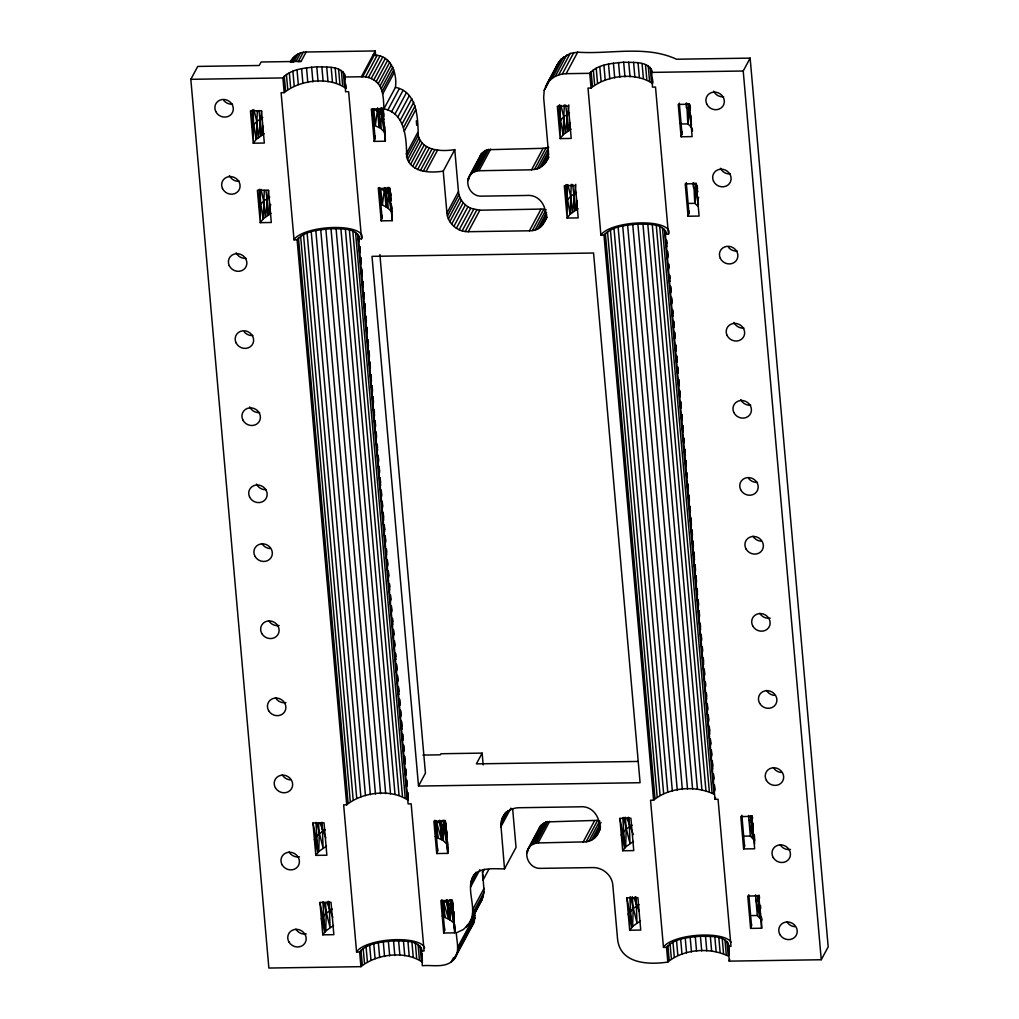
<?xml version="1.0" encoding="UTF-8"?>
<svg xmlns="http://www.w3.org/2000/svg" width="1019" height="1019" viewBox="0 0 1019 1019"><rect width="100%" height="100%" fill="white"/><g stroke="black" fill="none" stroke-linecap="round" stroke-linejoin="round"><path stroke-width="1.5" d="M689.162 103.862L687.812 123.885L691.277 127.057L690.946 115.3M698.002 197.699L698.257 206.513L694.792 203.341L696.13 183.318M384.889 132.648L380.711 128.356L381.845 107.95M391.869 212.105L387.691 207.812L388.825 187.407M252.381 109.81L251.859 127.018L256.737 121.478L262.787 117.516M259.361 189.267L258.839 206.475L263.704 200.934L269.768 196.973M559.265 105.199L558.743 122.407L563.673 116.816L569.506 112.982M566.246 184.656L565.723 201.864L570.653 196.272L576.487 192.438M564.297 104.868L563.112 134.775L560.17 138.597L571.213 138.431L568.373 106.052L557.329 106.218L560.17 138.597L560.31 105.568M571.277 184.312L570.08 214.232L567.15 218.053L578.193 217.888L575.353 185.509L564.309 185.675L567.15 218.053L567.29 185.025M257.31 110.982L256.215 139.386L253.272 143.208L264.329 143.042L261.488 110.663L250.432 110.829L253.272 143.208L253.425 110.179M264.278 190.438L263.195 218.843L260.253 222.664L271.309 222.499L268.456 190.12L257.412 190.286L260.253 222.664L260.405 189.636M444.067 820.206L443.252 840.509L447.43 844.815L447.201 841.872M451.048 899.662L450.232 919.966L453.633 922.947L449.939 899.675M686.768 103.085L687.812 123.885L682.17 123.974L679.711 122.777M693.735 182.528L694.792 203.341L689.15 203.431M261.628 111.084L258.342 137.667L256.737 121.478L254.049 109.912M268.608 190.54L265.322 217.123L263.704 200.934L261.017 189.368M568.831 104.881L565.278 133.018L563.673 116.816L560.947 105.288M575.799 184.337L572.258 212.474L570.653 196.272L567.927 184.745M570.029 122.649L568.806 130.457L565.672 105.033M577.251 200.552L575.786 209.914L572.653 184.49M372.916 55.268C390.379 53.803 397.423 72.757 395.461 87.341C417.166 91.761 417.981 117.873 418.185 135.272C422.095 151.143 441.826 151.729 454.767 149.64L443.24 171.128L446.921 213.086C447.825 223.645 457.875 231.963 468.307 231.708L529.409 230.791C553.776 231.173 549.05 193.177 526.301 195.482L481.363 196.157C471.81 196.616 465.148 185.7 468.753 177.179L481.134 154.111L486.904 149.742L543.089 148.315L548.706 147.36L537.179 168.861L531.561 169.804L477.21 170.772L472.103 172.95L468.753 177.179M527.778 849.387L531.141 845.159L536.249 842.98L586.103 841.834L597.631 820.346L545.929 821.938L540.172 826.307L527.778 849.387C524.174 857.909 530.835 868.825 540.401 868.366L592.841 867.577C602.586 867.335 611.96 875.117 612.801 884.951L617.578 939.238C620.24 963.987 648.823 964.968 667.827 962.051L666.528 947.339C674.807 938.066 688.831 937.429 700.422 936.206C709.415 936.792 724.216 934.69 728.445 944.664L729.196 961.134L821.263 959.745L828.18 946.855L750.137 58.121L676.476 59.229C645.74 44.912 610.037 54.504 577.671 52.186L570.181 53.459L560.909 59.344L556.922 65.369L544.222 90.296L543.662 97.595L548.426 151.869C549.19 159.282 544.261 166.619 537.179 168.861M482.496 870.137L484.089 892.147L482.153 899.459L468.727 924.22L463.327 929.557L456.295 932.818C456.639 941.683 460.448 952.765 453.289 960.102C445.316 968.521 432.4 964.649 422.312 965.745L421.548 949.262C417.331 939.301 402.518 941.403 393.538 940.817C381.947 942.04 367.923 942.677 359.643 951.95L360.93 966.662L268.863 968.05L190.82 79.316L197.737 66.426L259.234 65.496L261.106 61.993L301.089 61.395L306.12 52.007L375.234 50.95L375.642 55.676M470.625 920.947C477.363 905.815 464.231 887.74 474.752 873.678M454.983 957.962L473.568 923.341L474.892 918.068L474.485 910.884M471.873 879.04C477.3 866.456 493.68 868.927 504.52 868.901L500.813 823.976L502.227 818.321L505.067 813.086M385.577 188.4L387.691 207.812L382.354 204.934L384.672 187.56M263.424 126.343L261.819 135.119L259.004 111.211M270.672 204.335L268.799 214.576L265.984 190.668M372.394 114.994L373.718 109.199L378.864 111.886L383.653 116.433L383.424 110.077M379.705 192.999L380.698 188.655L378.38 187.789M358.471 238.866L361.541 238.815L348.625 91.685L345.556 91.723L344.791 75.253C340.575 65.28 325.762 67.381 316.782 66.795C305.19 68.018 291.167 68.655 282.887 77.928L284.174 92.653L281.104 92.691L294.032 239.834L297.102 239.783C305.382 230.511 319.393 229.874 330.997 228.651C339.977 229.237 354.79 227.135 359.006 237.109L358.471 238.866L408.097 803.889L411.166 803.838L424.082 950.982L421.013 951.033M665.369 234.255L668.439 234.204L655.51 87.074L652.44 87.112L651.689 70.642C647.473 60.669 632.659 62.783 623.666 62.197C612.075 63.407 598.051 64.044 589.772 73.317L591.071 88.042L588.001 88.08L600.917 235.223L603.987 235.172C612.266 225.9 626.29 225.263 637.881 224.053C646.874 224.639 661.675 222.524 665.891 232.498L665.369 234.255L714.981 799.278L718.051 799.227L730.98 946.371L727.91 946.422M714.981 799.278L715.516 797.52M729.196 961.134L729.731 959.376M382.584 108.294L385.246 141.221L374.19 141.386L371.349 109.02L382.392 108.855L383.603 119.758M374.19 141.386L375.119 138.559L372.546 109.275M385.246 141.221L384.125 124.433L385.424 140.673M392.048 215.697L392.213 220.677L381.17 220.843L382.087 218.015L379.348 187.509M447.074 842.7L447.787 853.387L436.731 853.553L437.661 850.725L434.909 820.219M681.087 136.775L678.246 104.409L689.29 104.244L692.13 136.61L681.087 136.775L682.004 133.935L679.304 103.11M454.716 924.462L454.767 932.844L443.711 933.009L444.628 930.181L441.889 899.675M688.067 216.232L685.214 183.866L696.27 183.7L699.11 216.066L688.067 216.232L688.984 213.391L686.271 182.567M743.628 848.942L740.788 816.576L751.831 816.41L754.671 848.776L743.628 848.942L744.545 846.101L741.845 815.276M755.525 894.911L757.334 915.508L761.613 920.195L761.384 917.253L761.652 928.233L750.608 928.398L751.525 925.558L748.812 894.733M479.682 157.41L481.134 154.111M556.132 67.662L556.922 65.369M538.72 829.619L540.172 826.307M698.677 197.278L697.684 199.877L698.461 204.411M586.103 841.834C608.216 838.561 600.726 804.641 579.989 806.806L518.9 807.736C511.933 807.787 505.055 811.85 502.227 818.321M453.468 911.368L453.34 916.654L452.092 899.917L452.945 908.719M548.591 157.193L547.127 159.919L548.566 157.232M290.428 62.184C293.001 55.994 299.51 52.045 306.12 52.007M291.396 61.395L293.561 57.37M291.994 62.248L295.599 55.535M293.612 62.108L297.93 54.058M296.198 61.013L300.516 52.95M303.267 52.262L298.223 61.662L301.089 61.395M361.401 76.756L375.234 50.95M344.269 77.011L362.675 76.731L374.202 55.243M362.675 76.731L365.579 76.909L377.094 55.421M365.579 76.909L368.445 77.508L379.96 56.02M368.445 77.508L371.209 78.539L382.724 57.039M443.24 171.128C430.311 173.217 410.568 172.644 406.657 156.773C406.454 139.361 405.638 113.249 383.934 108.829C383.348 98.818 383.819 85.825 373.795 79.941L385.322 58.452M376.151 81.711L387.679 60.223M378.215 83.787L389.729 62.299M379.934 86.131L391.449 64.643M381.259 88.666L392.786 67.178M382.176 91.353L393.691 69.865M382.634 94.117L394.162 72.629M383.934 108.829L395.461 87.341M387.831 110.065L399.359 88.577M391.525 111.873L403.04 90.385M394.888 114.217L406.403 92.729M397.843 117.032L409.371 95.544M400.314 120.229L411.829 98.741M402.225 123.745L413.752 102.257M403.537 127.477L415.051 105.989M404.199 131.311L415.727 109.823M406.186 154.009L417.714 132.521M406.657 156.773L418.185 135.272M407.575 159.448L419.089 137.96M408.899 161.996L420.427 140.507M410.619 164.339L422.146 142.838M412.682 166.415L424.21 144.927M415.039 168.173L426.553 146.685M417.624 169.587L429.152 148.099M420.388 170.606L431.916 149.118M423.254 171.217L434.782 149.729M426.159 171.383L437.673 149.895M446.921 213.086L458.448 191.597L454.767 149.64M447.43 216.041L458.945 194.553L458.448 191.597M468.154 178.898L482.267 152.684M467.874 180.707L469.313 178.019M472.905 171.307L474.344 168.619M472.103 172.95L483.63 151.462M448.398 218.919L459.926 197.431L458.945 194.553M473.657 171.956L485.184 150.468M475.376 171.23L486.904 149.742M449.825 221.645L461.352 200.157L459.926 197.431M477.21 170.772L488.738 149.284M479.121 170.593L490.648 149.105M451.672 224.155L463.186 202.666L461.352 200.157M453.875 226.384L465.403 204.895L463.186 202.666M456.397 228.269L467.925 206.781L465.403 204.895M459.174 229.785L470.702 208.296L479.834 210.22L543.942 209.022L532.415 230.511M462.129 230.88L473.657 209.392M465.199 231.53L476.726 210.041M545.394 86.857L558.654 62.184M468.307 231.708L479.834 210.22M544.222 90.296L555.75 68.808M547.139 83.685L560.909 59.344M549.394 80.832L552.107 78.387L563.634 56.898M552.107 78.387L555.228 76.412L566.742 54.924M555.228 76.412L558.654 74.947L570.181 53.459M558.654 74.947L562.335 74.03L573.85 52.529M562.335 74.03L566.144 73.674L577.671 52.186M531.561 169.804L543.089 148.315M534.427 169.549L545.955 148.061M539.752 167.753L548.4 151.64M542.095 166.275L548.579 154.187M544.133 164.441L548.451 156.378M545.764 162.39L548.655 156.99M529.409 230.791L540.936 209.303M535.306 229.746L546.108 209.596M537.981 228.536L546.63 212.411M540.388 226.906L546.872 214.818M542.452 224.893L546.77 216.83M545.343 219.977L546.783 217.289M544.121 222.562L546.999 217.187M821.263 959.745L743.22 71.012L750.137 58.121M418.516 786.057L371.999 256.342L593.567 253.018L640.085 782.719L418.516 786.057L425.433 773.154L379.883 254.546M422.923 755.079L440.386 754.812L440.96 753.742L482.14 753.117L476.382 763.868L637.69 761.448M501.284 821.085L506.328 811.684M500.813 823.976L508.01 810.551M470.995 881.626L476.039 872.226M500.826 826.944L510.914 808.143M470.549 884.326L477.032 872.239M470.574 887.09L479.936 869.627M482.344 872.799L484.28 869.194M488.763 869.487L483.006 880.238L482.484 874.289M472.561 909.789L484.089 888.301M472.574 913.635L484.089 892.147M466.269 927.112L467.708 924.437M471.924 917.393L483.439 895.905M468.727 924.22L482.153 899.459M457.582 947.53L474.867 915.304M451.251 961.936L453.506 957.733M457.607 950.294L474.892 918.068M453.289 960.102L474.446 920.768M504.52 868.901L516.034 847.413L512.621 808.564M527.192 851.107L541.293 824.893M526.899 852.916L528.339 850.228M531.141 845.159L542.656 823.67M532.695 844.165L544.21 822.677M534.415 843.439L545.929 821.938M536.249 842.98L547.763 821.48M538.159 842.802L549.674 821.314M583.097 842.127L594.612 820.639M588.995 841.083L599.796 820.932M591.67 839.86L601.032 822.409M594.077 838.229L600.56 826.142M596.14 836.23L600.458 828.167M597.809 833.899L599.962 829.861M290.568 61.892L291.867 59.51M473.568 923.341L470.574 927.863M284.174 92.653C300.032 79.762 328.755 76.336 345.759 88.258L345.377 83.851M591.071 88.042C606.929 75.151 635.652 71.725 652.657 83.647L652.135 77.762M359.643 951.95L356.574 952.001L343.645 804.857L346.715 804.806C362.573 791.929 391.296 788.502 408.301 800.424M315.826 855.374L312.973 822.995L324.029 822.83L326.87 855.208L315.826 855.374L318.756 851.553L326.564 845.999M322.794 934.831L319.953 902.452L331.009 902.286L333.85 934.665L322.794 934.831L325.736 931.009L333.544 925.456M360.93 966.662C376.788 953.784 405.511 950.358 422.516 962.28M666.528 947.339L663.458 947.39L650.542 800.246L653.612 800.195C669.356 787.063 695.799 785.267 714.026 794.221L664.413 229.199M622.711 850.763L619.87 818.384L630.914 818.219L633.754 850.598L622.711 850.763L625.653 846.942L633.461 841.388M629.691 930.22L626.851 897.841L637.894 897.675L640.734 930.054L629.691 930.22L632.621 926.398L640.442 920.845M667.827 962.051C683.571 948.918 710.014 947.122 728.241 956.077L726.955 941.365M264.087 133.807L256.215 139.386L253.655 124.42L252.648 111.186M271.054 213.264L263.195 218.843L260.635 203.876L259.628 190.642M571.022 129.171L563.112 134.775L560.552 119.809L559.431 105.11M577.99 208.628L570.08 214.232L567.519 199.265L566.411 184.566M325.328 829.683L319.278 833.644L314.4 839.185L317.813 852.788L315.966 822.346M332.309 909.139L326.246 913.1L321.38 918.641L324.781 932.245L322.947 901.802M632.047 825.148L626.214 828.982L621.284 834.574L624.698 848.177L622.851 817.735M639.028 904.605L633.194 908.438L628.264 914.03L631.678 927.634L629.831 897.191M190.82 79.316L282.887 77.928M566.144 73.674L589.772 73.317M651.154 72.4L743.22 71.012M744.711 836.14L750.353 836.051L754.633 840.739L750.251 815.99M751.691 915.597L757.334 915.508M372.878 124.585L380.711 128.356L378.597 108.944M435.228 836.675L443.252 840.509L440.921 820.983M442.195 916.132L450.232 919.966L447.901 900.439M371.209 78.539L373.795 79.941M467.925 206.781L470.702 208.296M390.761 200.361L390.621 195.89L388.672 193.546L380.698 188.655L382.354 204.934M446.195 828.6L441.405 824.04L436.272 821.365L437.661 837.554L435.648 831.58M453.162 908.056L448.385 903.496L443.24 900.809L444.641 917.011L441.622 908.056M753.398 824.537L748.94 819.875L748.545 815.455M697.837 191.827L693.366 187.152L692.984 182.732M319.953 822.906L325.851 837.86M326.933 902.363L332.831 917.317M626.914 818.257L633.385 834.586M633.882 897.714L639.168 911.317M439.444 820.359L442.755 840.255L441.227 821.148M446.411 899.815L449.736 919.711L448.207 900.605M623.488 817.455L629.997 843.414L629.092 817.607M619.87 818.384L625.653 846.942L626.214 828.982L625.322 817.225M630.468 896.911L636.964 922.87L636.073 897.064M626.851 897.841L632.621 926.398L633.194 908.438L632.289 896.682M312.973 822.995L318.756 851.553L319.278 833.644L318.488 823.339M319.953 902.452L325.736 931.009L326.246 913.1L325.469 902.796M316.922 823.518L323.099 848.025L322.119 822.269M323.902 902.974L330.08 927.481L329.099 901.726M757.232 895.446L760.607 914.005M380.418 108.052L384.112 131.324L383.832 122.395M387.398 187.509L391.079 210.78L390.901 204.832M442.959 820.219L447.43 844.815M689.29 104.244L690.36 110.281M696.27 183.7L697.607 191.241M628.213 817.2L629.806 826.422M635.194 896.656L636.786 905.878M451.213 905.713L453.875 921.176M690.704 120.433L691.481 124.955M692.003 127.986L692.512 131.005M382.838 109.81L383.603 114.332M390.328 192.285L390.837 195.304M321.545 823.365L322.832 831.084M328.258 901.28L329.812 910.54M761.104 917.1L761.613 920.195M384.125 124.433L384.596 127.464M391.818 208.436L391.105 203.889L391.805 212.742M444.233 826.256L446.653 843.49M752.188 815.697L752.595 818.639M759.168 895.153L759.563 898.096M445.201 821.314L445.787 825.683M452.169 900.771L452.971 906.604M691.277 127.057L688.513 104.116M695.493 183.573L698.257 206.513M751.372 816.028L753.818 839.223M760.798 918.679L758.34 895.484M446.386 830.103L446.768 833.122M453.557 911.062L453.939 914.081M681.698 131.184L682.004 133.935M688.678 210.64L688.984 213.391M744.239 843.35L744.545 846.101M751.22 922.806L751.525 925.558M390.761 200.781L389.551 187.751L390.825 200.96M374.814 135.807L375.119 138.559M381.781 215.264L382.087 218.015M437.355 847.974L437.661 850.725M444.322 927.43L444.628 930.181M390.799 204.488L392.391 220.129M373.718 109.199L375.374 125.477L377.692 108.103M437.915 837.643L436.272 821.365L441.558 839.605L440.017 820.435M444.895 917.1L443.24 900.809L448.538 919.062L446.997 899.892M690.13 105.021L690.411 107.963M697.251 185.942L697.544 188.884M383.068 110.561L383.653 116.433M390.188 191.483L390.621 195.89L390.506 192.718M377.476 108.269L379.017 127.439L378.686 108.995M384.456 187.725L385.997 206.895L385.666 188.451M445.456 821.263L445.749 824.193M452.436 900.72L452.882 905.114M382.864 111.237L383.704 120.038M453.226 911.661L454.003 920.488M761.652 928.233L758.811 895.867L747.755 896.032L750.608 928.398M686.004 103.288L686.398 107.696L689.086 109.988L688.831 103.862M750.353 836.051L748.94 819.875L752.888 838.37L751.627 822.155M652.326 77.992L652.72 82.412M666.592 240.408L666.872 243.566M667.56 251.489L667.98 256.24M668.681 264.15L668.961 267.309M669.649 275.232L669.929 278.391M670.617 286.301L671.037 291.052M671.597 297.382L672.018 302.133M672.706 310.043L672.986 313.215M673.686 321.125L674.094 325.876M674.654 332.207L675.075 336.958M675.763 344.868L676.043 348.027M676.743 355.949L677.151 360.688M677.711 367.018L678.132 371.769M678.82 379.679L679.1 382.851M679.8 390.761L680.208 395.512M680.768 401.843L681.189 406.594M681.877 414.504L682.157 417.675M682.857 425.585L683.265 430.336M683.966 438.246L684.246 441.405M684.934 449.328L685.214 452.487M685.914 460.397L686.335 465.148M687.023 473.058L687.303 476.23M687.991 484.14L688.271 487.311M688.971 495.221L689.392 499.972M689.939 506.303L690.36 511.054M690.92 517.385L691.328 522.123M692.028 530.046L692.449 534.784M692.996 541.114L693.417 545.866M693.977 552.196L694.385 556.947M695.085 564.857L695.506 569.608M696.053 575.939L696.474 580.69M697.174 588.6L697.442 591.772M698.142 599.682L698.563 604.433M699.11 610.763L699.531 615.501M700.231 623.424L700.512 626.583M701.199 634.493L701.62 639.244M702.308 647.154L702.588 650.326M703.288 658.236L703.569 661.407M704.256 669.317L704.677 674.068M705.365 681.978L705.645 685.15M706.345 693.06L706.626 696.219M707.313 704.142L707.734 708.88M708.294 715.211L708.702 719.962M709.262 726.292L709.683 731.043M710.37 738.953L710.791 743.704M711.351 750.035L711.759 754.786M712.319 761.117L712.74 765.868M713.427 773.778L713.848 778.529M714.408 784.859L714.816 789.598M728.445 944.664L729.082 952.013M651.358 68.935L651.625 71.878M665.573 230.791L665.853 233.962M666.413 240.293L666.961 246.623M667.381 251.362L667.942 257.692M668.489 264.023L668.91 268.774M669.47 275.105L670.018 281.435M670.438 286.186L670.999 292.517M671.546 298.847L671.967 303.598M672.527 309.929L673.075 316.259M673.495 321.01L674.056 327.341M674.476 332.079L675.024 338.41M675.584 344.74L676.145 351.071M676.552 355.822L677.113 362.153M677.533 366.904L678.081 373.234M678.641 379.565L679.202 385.895M679.609 390.646L680.17 396.977M680.59 401.728L681.138 408.059M681.698 414.389L682.259 420.72M682.666 425.458L683.227 431.789M683.787 438.119L684.195 442.87M684.755 449.201L685.316 455.531M685.723 460.282L686.284 466.613M686.844 472.943L687.252 477.694M687.812 484.025L688.373 490.356M688.793 495.107L689.341 501.437M689.761 506.176L690.322 512.506M690.869 518.837L691.43 525.18M691.85 529.918L692.398 536.249M692.818 541L693.379 547.33M693.786 552.081L694.487 559.991M694.907 564.743L695.455 571.073M695.875 575.824L696.436 582.155M696.983 588.485L697.544 594.816M697.964 599.554L698.512 605.897M698.932 610.636L699.493 616.966M700.04 623.297L700.601 629.627M701.021 634.378L701.569 640.709M702.129 647.04L702.55 651.791M703.097 658.121L703.658 664.452M704.078 669.203L704.626 675.533M705.186 681.864L705.607 686.615M706.167 692.945L706.715 699.276M707.135 704.014L707.696 710.345M708.103 715.096L708.664 721.427M709.224 727.757L709.772 734.088M710.192 738.839L710.752 745.169M711.16 749.92L711.721 756.251M712.141 761.002L712.829 768.912M713.249 773.663L713.809 779.994M714.217 784.732L714.778 791.062M728.114 942.957L728.381 945.899M728.636 948.842L729.145 954.727M650.198 67.343L651.485 82.055M648.224 65.904L649.511 80.616M662.439 227.759L712.052 792.782M724.98 939.913L726.267 954.637M645.486 64.643L646.785 79.355M659.701 226.498L709.326 791.521M722.242 938.665L723.541 953.376M642.072 63.611L643.371 78.323M656.287 225.466L705.912 790.489M718.828 937.633L720.115 952.345M638.072 62.834L639.359 77.546M652.287 224.69L701.9 789.712M714.829 936.856L716.115 951.568M633.589 62.337L634.875 77.049M647.791 224.193L697.416 789.216M710.345 936.346L711.631 951.071M628.736 62.121L630.035 76.833M642.951 223.976L692.576 788.999M705.492 936.13L706.791 950.854M623.666 62.197L624.965 76.909M637.881 224.053L687.507 789.075M700.422 936.206L701.722 950.931M618.52 62.554L619.807 77.278M632.735 224.409L682.348 789.432M695.276 936.576L696.563 951.287M613.413 63.203L614.699 77.915M627.628 225.059L677.253 790.082M690.169 937.225L691.455 951.937M608.496 64.121L609.795 78.832M622.711 225.976L672.336 790.999M685.252 938.142L686.551 952.854M603.923 65.267L605.21 79.979M618.138 227.122L667.751 792.145M680.679 939.289L681.966 954.001M599.783 66.63L601.083 81.342M613.998 228.485L663.624 793.508M676.54 940.652L677.839 955.363M596.217 68.158L597.503 82.87M610.432 230.014L660.045 795.037M672.973 942.167L674.26 956.892M593.313 69.814L594.599 84.526M607.528 231.67L657.14 796.692M670.069 943.823L671.355 958.548M591.147 71.547L592.434 86.258M605.362 233.402L654.975 798.425M667.904 945.568L669.19 960.28M603.987 235.172L653.612 800.195M482.14 753.117L483.172 764.887M416.312 120.866L416.707 125.324M392.213 220.677L389.373 188.311L378.329 188.477L381.17 220.843M447.787 853.387L444.946 821.021L433.89 821.187L436.731 853.553M443.711 933.009L440.87 900.643L451.914 900.478L454.767 932.844L454.156 923.685M345.568 84.08L345.951 88.487M359.847 246.598L360.255 251.349M360.815 257.68L361.236 262.431M361.783 268.761L362.204 273.512M362.904 281.422L363.312 286.173M363.872 292.504L364.292 297.242M364.84 303.573L365.261 308.324M365.961 316.234L366.369 320.985M366.929 327.316L367.349 332.067M368.037 339.977L368.318 343.148M369.018 351.058L369.426 355.809M369.986 362.14L370.406 366.891M371.094 374.801L371.375 377.96M372.075 385.883L372.483 390.621M373.043 396.951L373.463 401.703M374.151 409.613L374.432 412.784M375.132 420.694L375.552 425.445M376.1 431.776L376.521 436.527M377.221 444.437L377.489 447.608M378.189 455.518L378.609 460.27M379.157 466.6L379.577 471.338M380.138 477.669L380.546 482.42M381.246 490.33L381.666 495.081M382.214 501.412L382.634 506.163M383.195 512.493L383.603 517.244M384.303 525.154L384.723 529.905M385.271 536.236L385.692 540.987M386.392 548.897L386.672 552.056M387.36 559.979L387.78 564.717M388.328 571.048L388.748 575.799M389.449 583.709L389.729 586.88M390.417 594.79L390.837 599.541M391.398 605.872L391.805 610.623M392.506 618.533L392.786 621.705M393.474 629.615L393.894 634.366M394.455 640.696L394.862 645.435M395.563 653.357L395.843 656.516M396.531 664.426L396.951 669.177M397.512 675.508L397.919 680.259M398.48 686.589L398.9 691.341M399.588 699.251L400.008 704.002M400.569 710.332L400.976 715.083M401.537 721.414L401.957 726.152M402.645 734.075L403.065 738.813M403.626 745.144L404.046 749.895M404.594 756.225L405.014 760.976M405.702 768.886L406.122 773.638M406.683 779.968L407.103 784.719M407.791 792.629L408.071 795.801M421.942 953.682L422.325 958.102M344.473 73.546L344.982 79.431M358.688 235.402L359.236 241.732M359.656 246.483L360.216 252.814M360.637 257.565L361.185 263.896M361.745 270.226L362.293 276.557M362.713 281.295L363.273 287.625M363.694 292.377L364.242 298.707M364.662 303.458L365.362 311.368M365.77 316.119L366.331 322.45M366.751 327.201L367.299 333.531M367.859 339.862L368.419 346.193M368.827 350.944L369.387 357.274M369.808 362.012L370.356 368.343M370.916 374.674L371.476 381.017M371.884 385.755L372.444 392.086M372.865 396.837L373.413 403.167M373.973 409.498L374.533 415.828M374.941 420.58L375.502 426.91M376.062 433.241L376.47 437.992M377.03 444.322L377.59 450.653M378.011 455.391L378.558 461.734M378.979 466.473L379.539 472.803M380.087 479.134L380.647 485.464M381.068 490.215L381.615 496.546M382.036 501.297L382.596 507.628M383.004 512.379L383.704 520.289M384.125 525.04L384.672 531.37M385.093 536.109L385.653 542.452M386.201 548.782L386.761 555.113M387.182 559.851L387.729 566.182M388.15 570.933L388.71 577.263M389.258 583.594L389.818 589.925M390.239 594.676L390.786 601.006M391.207 605.757L391.767 612.088M392.315 618.418L392.875 624.749M393.296 629.5L393.843 635.831M394.404 642.161L394.824 646.899M395.385 653.23L395.932 659.56M396.353 664.312L396.913 670.642M397.321 675.393L397.881 681.724M398.442 688.054L398.989 694.385M399.41 699.136L399.97 705.466M400.378 710.218L400.938 716.548M401.359 721.286L402.046 729.209M402.467 733.947L403.027 740.278M403.435 745.029L403.995 751.36M404.416 756.111L405.103 764.021M405.524 768.772L406.084 775.102M406.492 779.853L407.052 786.184M407.613 792.515L408.16 798.845M421.229 947.568L421.484 950.51M421.879 954.918L422.388 960.815M343.301 71.954L344.6 86.666M357.516 233.81L407.141 798.832M420.057 945.976L421.356 960.688M341.327 70.502L342.626 85.227M355.542 232.357L405.167 797.393M418.083 944.524L419.382 959.248M338.601 69.254L339.887 83.966M352.816 231.109L402.429 796.132M415.357 943.276L416.644 957.987M335.187 68.222L336.474 82.934M349.402 230.077L399.015 795.1M411.943 942.244L413.23 956.956M331.175 67.445L332.474 82.157M345.39 229.3L395.015 794.323M407.931 941.467L409.23 956.179M326.691 66.948L327.991 81.66M340.906 228.804L390.532 793.826M403.448 940.957L404.747 955.682M321.851 66.732L323.138 81.444M336.066 228.587L385.679 793.61M398.607 940.741L399.894 955.465M316.782 66.795L318.068 81.52M330.997 228.651L380.609 793.686M393.538 940.817L394.824 955.542M311.623 67.165L312.922 81.877M325.838 229.02L375.463 794.043M388.379 941.187L389.678 955.898M306.528 67.814L307.814 82.526M320.73 229.67L370.356 794.693M383.284 941.836L384.571 956.548M301.611 68.732L302.91 83.443M315.826 230.587L365.452 795.61M378.367 942.753L379.654 957.465M297.026 69.878L298.325 84.59M311.241 231.733L360.866 796.756M373.782 943.9L375.081 958.612M292.899 71.241L294.185 85.953M307.114 233.096L356.726 798.119M369.655 945.25L370.941 959.974M289.332 72.769L290.619 87.481M303.535 234.625L353.16 799.648M366.076 946.778L367.375 961.503M286.415 74.425L287.715 89.137M300.63 236.281L350.256 801.303M363.172 948.434L364.471 963.159M284.25 76.158L285.549 90.869M298.465 238.013L348.09 803.036M361.006 950.179L362.305 964.891M297.102 239.783L346.715 804.806M454.232 923.431L454.945 932.296M447.137 842.509L447.838 851.362M760.492 905.458L760.709 908.413M754.187 834.854L754.519 839.274M453.391 911.011L453.952 918.374M446.297 830.077L446.87 837.44M391.296 204.743L391.755 210.627M384.099 122.331L384.66 129.706M453.646 916.056L453.952 920.641M446.87 839.656L446.437 830.358M695.799 183.318L696.066 189.445M760.059 905.789L760.225 912.043M752.99 823.212L753.258 832.587M447.659 841.872L447.825 848.139M388.506 187.496L388.672 193.546M381.526 108.039L381.692 114.09M754.34 834.688L754.569 844.076M267.271 198.374L267.538 215.315M260.291 118.917L260.558 135.858M574.245 193.712L574.423 210.704M567.265 114.255L567.456 131.247M356.574 952.001A34.468 11.489 -5 0 1 392.213 939.836A34.468 11.489 -5 0 1 424.579 947.937M285.919 702.639A9.4 8.662 28.2 0 1 275.55 697.798M290.3 779.866A9.4 8.662 28.2 0 1 282.314 774.911M299.459 856.839A9.4 8.662 28.2 0 1 289.09 852.011M279.142 625.526A9.4 8.662 28.2 0 1 268.774 620.698M269.984 548.566A9.4 8.662 28.2 0 1 262.01 543.598M794.858 926.691A9.4 8.662 28.2 0 1 786.885 921.736M790.489 849.464A9.4 8.662 28.2 0 1 780.108 844.636M781.318 772.491A9.4 8.662 28.2 0 1 773.345 767.524M774.555 695.391A9.4 8.662 28.2 0 1 766.568 690.423M770.173 618.151A9.4 8.662 28.2 0 1 759.805 613.323M761.002 541.191A9.4 8.662 28.2 0 1 753.028 536.223M306.235 933.939A9.4 8.662 28.2 0 1 295.854 929.111M663.458 947.39A34.468 11.489 -5 0 1 697.607 935.327A34.468 11.489 -5 0 1 731.107 942.358M737.157 250.992A9.4 8.662 28.2 0 1 728.483 247.4M730.394 173.892A9.4 8.662 28.2 0 1 720.42 168.275M743.934 328.105A9.4 8.662 28.2 0 1 733.96 322.488M750.697 405.205A9.4 8.662 28.2 0 1 740.737 399.588M757.474 482.305A9.4 8.662 28.2 0 1 748.799 478.713M232.599 104.167A9.4 8.662 28.2 0 1 223.913 100.575M239.363 181.267A9.4 8.662 28.2 0 1 229.402 175.65M246.139 258.38A9.4 8.662 28.2 0 1 236.166 252.763M252.903 335.48A9.4 8.662 28.2 0 1 244.229 331.888M259.679 412.58A9.4 8.662 28.2 0 1 249.706 406.963M266.456 489.68A9.4 8.662 28.2 0 1 256.482 484.063M600.917 235.223A34.468 11.489 -5 0 1 641.015 222.894A34.468 11.489 -5 0 1 668.439 234.204M294.032 239.834A34.468 11.489 -5 0 1 334.13 227.504A34.468 11.489 -5 0 1 361.541 238.815M723.617 96.792A9.4 8.662 28.2 0 1 713.644 91.175M446.666 836.599L446.36 837.198L445.125 820.461L446.666 836.599M758.607 901.611L755.907 899.318L759.868 917.826L758.607 901.611M746.112 549.114A9.4 8.662 28.2 0 0 762.123 550.235A9.4 8.662 28.2 0 0 754.187 536.465A9.4 8.662 28.2 0 0 746.112 549.114M752.888 626.214A9.4 8.662 28.2 0 0 768.886 627.335A9.4 8.662 28.2 0 0 760.951 613.565A9.4 8.662 28.2 0 0 752.888 626.214M779.968 934.627A9.4 8.662 28.2 0 0 795.979 935.748A9.4 8.662 28.2 0 0 788.044 921.978A9.4 8.662 28.2 0 0 779.968 934.627M773.204 857.527A9.4 8.662 28.2 0 0 789.203 858.648A9.4 8.662 28.2 0 0 781.267 844.878A9.4 8.662 28.2 0 0 773.204 857.527M766.428 780.427A9.4 8.662 28.2 0 0 782.426 781.548A9.4 8.662 28.2 0 0 774.504 767.778A9.4 8.662 28.2 0 0 766.428 780.427M759.652 703.327A9.4 8.662 28.2 0 0 775.663 704.435A9.4 8.662 28.2 0 0 767.727 690.678A9.4 8.662 28.2 0 0 759.652 703.327M288.95 942.002A9.4 8.662 28.2 0 0 304.948 943.123A9.4 8.662 28.2 0 0 297.013 929.353A9.4 8.662 28.2 0 0 288.95 942.002M282.174 864.902A9.4 8.662 28.2 0 0 298.172 866.023A9.4 8.662 28.2 0 0 290.249 852.253A9.4 8.662 28.2 0 0 282.174 864.902M275.41 787.802A9.4 8.662 28.2 0 0 291.409 788.923A9.4 8.662 28.2 0 0 283.473 775.153A9.4 8.662 28.2 0 0 275.41 787.802M268.634 710.702A9.4 8.662 28.2 0 0 284.632 711.822A9.4 8.662 28.2 0 0 276.697 698.053A9.4 8.662 28.2 0 0 268.634 710.702M261.858 633.601A9.4 8.662 28.2 0 0 277.869 634.71A9.4 8.662 28.2 0 0 269.933 620.94A9.4 8.662 28.2 0 0 261.858 633.601M255.094 556.489A9.4 8.662 28.2 0 0 271.092 557.61A9.4 8.662 28.2 0 0 263.157 543.84A9.4 8.662 28.2 0 0 255.094 556.489M713.504 181.165A9.4 8.662 28.2 0 0 729.451 183.56A9.4 8.662 28.2 0 0 722.713 169.294A9.4 8.662 28.2 0 0 713.504 181.165M720.28 258.278A9.4 8.662 28.2 0 0 736.215 260.673A9.4 8.662 28.2 0 0 729.477 246.394A9.4 8.662 28.2 0 0 720.28 258.278M727.044 335.378A9.4 8.662 28.2 0 0 742.991 337.773A9.4 8.662 28.2 0 0 736.253 323.494A9.4 8.662 28.2 0 0 727.044 335.378M733.82 412.478A9.4 8.662 28.2 0 0 749.755 414.873A9.4 8.662 28.2 0 0 743.017 400.594A9.4 8.662 28.2 0 0 733.82 412.478M740.596 489.579A9.4 8.662 28.2 0 0 756.531 491.973A9.4 8.662 28.2 0 0 749.793 477.694A9.4 8.662 28.2 0 0 740.596 489.579M215.71 111.44A9.4 8.662 28.2 0 0 231.657 113.835A9.4 8.662 28.2 0 0 224.906 99.556A9.4 8.662 28.2 0 0 215.71 111.44M222.486 188.553A9.4 8.662 28.2 0 0 238.421 190.948A9.4 8.662 28.2 0 0 231.682 176.669A9.4 8.662 28.2 0 0 222.486 188.553M229.25 265.653A9.4 8.662 28.2 0 0 245.197 268.048A9.4 8.662 28.2 0 0 238.459 253.769A9.4 8.662 28.2 0 0 229.25 265.653M236.026 342.753A9.4 8.662 28.2 0 0 251.96 345.148A9.4 8.662 28.2 0 0 245.222 330.869A9.4 8.662 28.2 0 0 236.026 342.753M242.789 419.853A9.4 8.662 28.2 0 0 258.737 422.248A9.4 8.662 28.2 0 0 251.999 407.969A9.4 8.662 28.2 0 0 242.789 419.853M249.566 496.954A9.4 8.662 28.2 0 0 265.5 499.348A9.4 8.662 28.2 0 0 258.762 485.069A9.4 8.662 28.2 0 0 249.566 496.954M706.74 104.065A9.4 8.662 28.2 0 0 722.675 106.46A9.4 8.662 28.2 0 0 715.937 92.181A9.4 8.662 28.2 0 0 706.74 104.065"/></g></svg>
